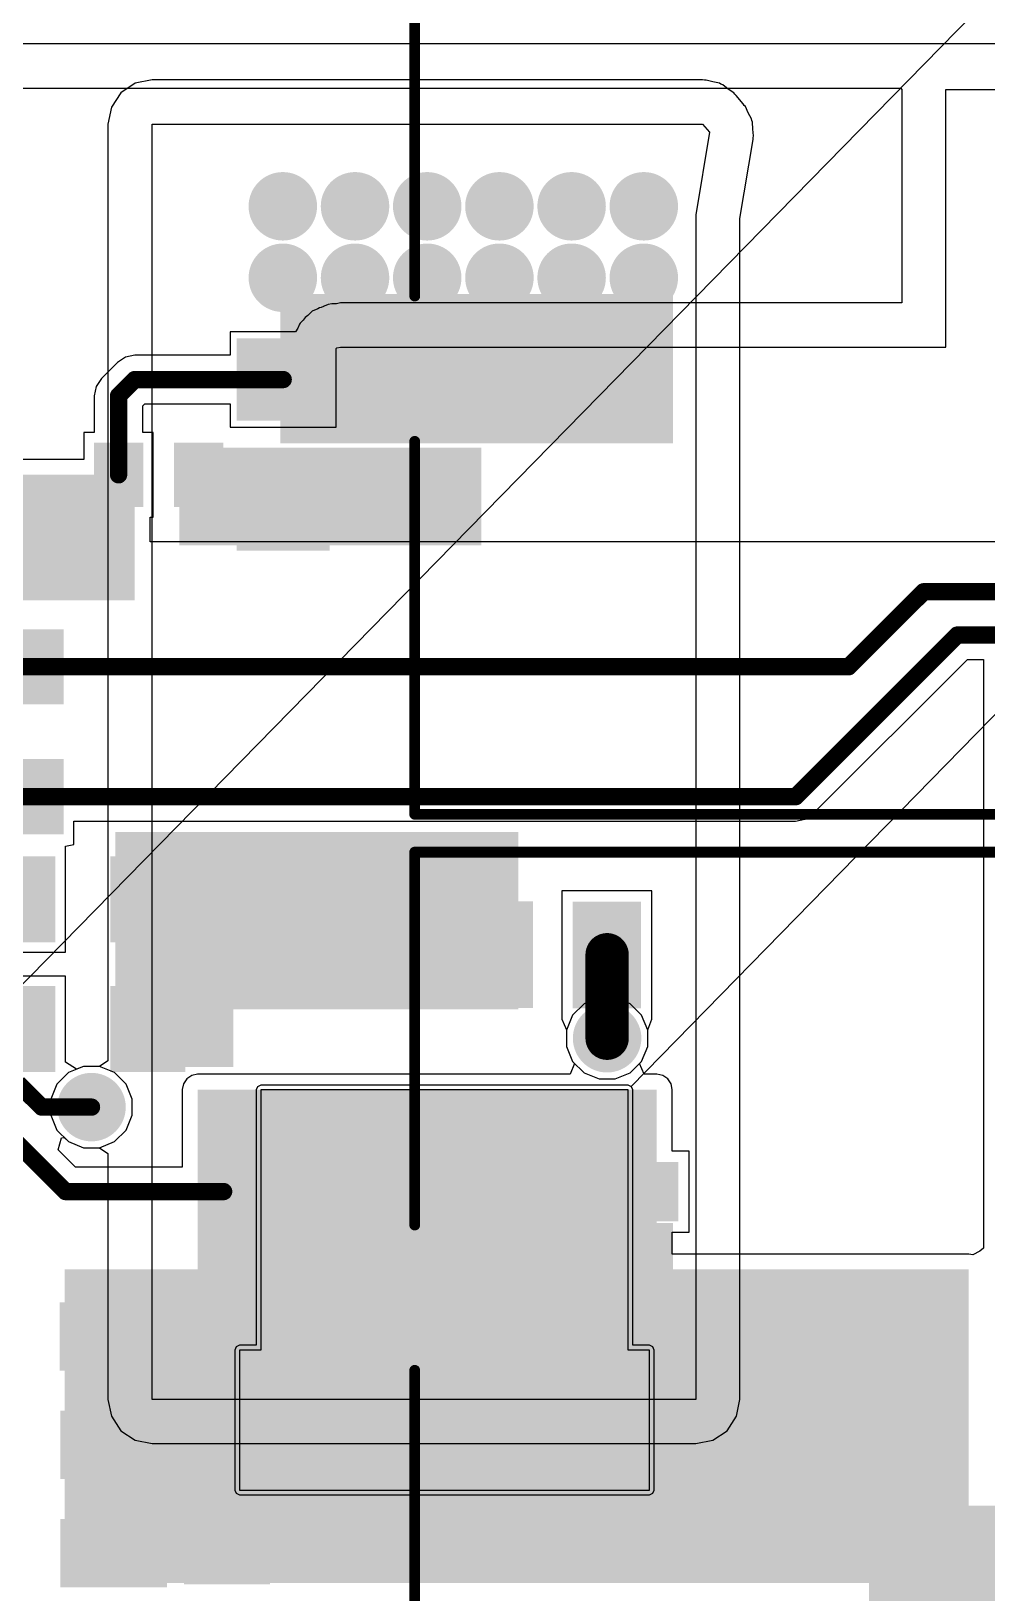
# Model space of a CAD drawing. Header units: millimetres. Extents: x 0 to 214, y 0 to 214.
# Drawn here: x 4.63 to 5.071, y 0.395 to 1.116 of the extents above; entities that cross this region are included whole.
import ezdxf

# ---------------------------------------------------------------- set-up
doc = ezdxf.new("R2010")
doc.units = ezdxf.units.MM
doc.header["$MEASUREMENT"] = 0
for name, color, linetype in [('BottomLayer', 5, 'Continuous'), ('BottomPaste', 16, 'Continuous'), ('BottomSolder', 6, 'Continuous'), ('TopLayer', 1, 'Continuous'), ('TopOverlay', 2, 'Continuous'), ('TopPaste', 8, 'Continuous'), ('TopSolder', 216, 'Continuous'), ('ViaHoleLayer', 16, 'Continuous')]:
    doc.layers.add(name, color=color, linetype=linetype)

# ---------------------------------------------------------------- blocks, each defined once
blk = doc.blocks.new('P____PAK_SO_8_B_54')
at = {"layer": 'BottomLayer'}
for points in [[(0.04371, 0.10601), (0.04371, 0.08199), (0.02029, 0.08199), (0.02029, 0.10601)], [(-0.09991, 0.06122), (-0.09991, 0.08878), (-0.05463, 0.08878), (-0.05463, 0.06122)], [(-0.1001, 0.01122), (-0.1001, 0.03878), (-0.05482, 0.03878), (-0.05482, 0.01122)], [(0.09715, -0.01969), (0.05777, -0.01969), (0.05777, 0.01969), (0.09715, 0.01969)], [(-0.1001, -0.03878), (-0.1001, -0.01122), (-0.05482, -0.01122), (-0.05482, -0.03878)], [(-0.09991, -0.08878), (-0.09991, -0.06122), (-0.05463, -0.06122), (-0.05463, -0.08878)], [(0.02029, -0.10601), (0.02029, -0.08199), (0.04371, -0.08199), (0.04371, -0.10601)]]:
    blk.add_hatch(color=5, dxfattribs=at).paths.add_polyline_path(points)
at = {"layer": 'BottomPaste'}
for points in [[(0.04371, 0.10601), (0.04371, 0.08199), (0.02029, 0.08199), (0.02029, 0.10601)], [(-0.09991, 0.06122), (-0.09991, 0.08878), (-0.05463, 0.08878), (-0.05463, 0.06122)], [(-0.1001, 0.01122), (-0.1001, 0.03878), (-0.05482, 0.03878), (-0.05482, 0.01122)], [(0.09715, -0.01969), (0.05777, -0.01969), (0.05777, 0.01969), (0.09715, 0.01969)], [(-0.1001, -0.03878), (-0.1001, -0.01122), (-0.05482, -0.01122), (-0.05482, -0.03878)], [(-0.09991, -0.08878), (-0.09991, -0.06122), (-0.05463, -0.06122), (-0.05463, -0.08878)], [(0.02029, -0.10601), (0.02029, -0.08199), (0.04371, -0.08199), (0.04371, -0.10601)]]:
    blk.add_hatch(color=16, dxfattribs=at).paths.add_polyline_path(points)
at = {"layer": 'BottomSolder'}
for points in [[(0.04571, 0.10801), (0.04571, 0.07999), (0.01829, 0.07999), (0.01829, 0.10801)], [(-0.10191, 0.05922), (-0.10191, 0.09078), (-0.05263, 0.09078), (-0.05263, 0.05922)], [(-0.1021, 0.00922), (-0.1021, 0.04078), (-0.05282, 0.04078), (-0.05282, 0.00922)], [(0.10115, -0.02369), (0.05377, -0.02369), (0.05377, 0.02369), (0.10115, 0.02369)], [(-0.1021, -0.04078), (-0.1021, -0.00922), (-0.05282, -0.00922), (-0.05282, -0.04078)], [(-0.10191, -0.09078), (-0.10191, -0.05922), (-0.05263, -0.05922), (-0.05263, -0.09078)], [(0.01829, -0.10801), (0.01829, -0.07999), (0.04571, -0.07999), (0.04571, -0.10801)]]:
    blk.add_hatch(color=6, dxfattribs=at).paths.add_polyline_path(points)
at = {"layer": 'BottomLayer'}
for p, q in [((0.10502, 0.08464), (0.10502, 0.09449)), ((0.10502, 0.09449), (0.16998, 0.09449)), ((0.16998, 0.09449), (0.16998, 0.09449)), ((0.16998, 0.09449), (0.16998, -0.09449)), ((-0.01506, -0.08465), (-0.01506, 0.08464)), ((-0.01506, 0.08464), (0.10502, 0.08464)), ((0.10502, -0.08465), (-0.01506, -0.08465)), ((0.10502, -0.09449), (0.10502, -0.08465)), ((0.16998, -0.09449), (0.10502, -0.09449))]:
    blk.add_line(p, q, dxfattribs=at)
at = {"layer": 'BottomSolder'}
for p, q in [((-0.01659, 0.08618), (-213.38337, 208.79736)), ((0.10285, 0.09449), (0.10349, 0.09602)), ((0.10285, 0.08681), (0.10285, 0.09449)), ((0.10349, 0.09602), (0.10502, 0.09665)), ((0.10502, 0.09665), (0.16998, 0.09665)), ((0.16998, 0.09665), (0.17151, 0.09602)), ((0.17151, 0.09602), (0.17214, 0.09449)), ((0.17214, 0.09449), (0.17214, -0.09449)), ((-0.01659, 0.08618), (-0.01506, 0.08681)), ((-0.01506, 0.08681), (0.10285, 0.08681)), ((-0.01723, 0.08464), (-0.01659, 0.08618)), ((-0.01723, -0.08465), (-0.01723, 0.08464)), ((-0.01659, -0.08618), (-0.01723, -0.08465)), ((-0.01506, -0.08681), (-0.01659, -0.08618)), ((0.10285, -0.08681), (-0.01506, -0.08681)), ((0.10285, -0.09449), (0.10285, -0.08681)), ((0.10349, -0.09602), (0.10285, -0.09449)), ((0.10502, -0.09665), (0.10349, -0.09602)), ((0.16998, -0.09665), (0.10502, -0.09665)), ((0.17151, -0.09602), (0.16998, -0.09665)), ((0.17214, -0.09449), (0.17151, -0.09602))]:
    blk.add_line(p, q, dxfattribs=at)
blk = doc.blocks.new('P____PAK_SO_8_B_55')
at = {"layer": 'BottomLayer'}
for points in [[(-0.1001, 0.01122), (-0.1001, 0.03878), (-0.05482, 0.03878), (-0.05482, 0.01122)], [(-0.1001, -0.03878), (-0.1001, -0.01122), (-0.05482, -0.01122), (-0.05482, -0.03878)], [(-0.09991, -0.08878), (-0.09991, -0.06122), (-0.05463, -0.06122), (-0.05463, -0.08878)]]:
    blk.add_hatch(color=5, dxfattribs=at).paths.add_polyline_path(points)
at = {"layer": 'BottomPaste'}
for points in [[(-0.1001, 0.01122), (-0.1001, 0.03878), (-0.05482, 0.03878), (-0.05482, 0.01122)], [(-0.1001, -0.03878), (-0.1001, -0.01122), (-0.05482, -0.01122), (-0.05482, -0.03878)], [(-0.09991, -0.08878), (-0.09991, -0.06122), (-0.05463, -0.06122), (-0.05463, -0.08878)]]:
    blk.add_hatch(color=16, dxfattribs=at).paths.add_polyline_path(points)
at = {"layer": 'BottomSolder'}
for points in [[(-0.1021, 0.00922), (-0.1021, 0.04078), (-0.05282, 0.04078), (-0.05282, 0.00922)], [(-0.1021, -0.04078), (-0.1021, -0.00922), (-0.05282, -0.00922), (-0.05282, -0.04078)], [(-0.10191, -0.09078), (-0.10191, -0.05922), (-0.05263, -0.05922), (-0.05263, -0.09078)]]:
    blk.add_hatch(color=6, dxfattribs=at).paths.add_polyline_path(points)
blk.add_line((0.10349, -0.09602), (-209.02763, -213.55737), dxfattribs=at)
blk = doc.blocks.new('50SVPF68M_72')
at = {"layer": 'TopLayer'}
for points in [[(-0.26575, 0.03248), (-0.08858, 0.03248), (-0.08858, -0.03248), (-0.26575, -0.03248)], [(0.08858, 0.03248), (0.26575, 0.03248), (0.26575, -0.03248), (0.08858, -0.03248)]]:
    blk.add_hatch(color=1, dxfattribs=at).paths.add_polyline_path(points)
at = {"layer": 'TopPaste'}
for points in [[(-0.26575, 0.03248), (-0.08858, 0.03248), (-0.08858, -0.03248), (-0.26575, -0.03248)], [(0.08858, 0.03248), (0.26575, 0.03248), (0.26575, -0.03248), (0.08858, -0.03248)]]:
    blk.add_hatch(color=8, dxfattribs=at).paths.add_polyline_path(points)
at = {"layer": 'TopSolder'}
for points in [[(-0.26775, 0.03448), (-0.08658, 0.03448), (-0.08658, -0.03448), (-0.26775, -0.03448)], [(0.08658, 0.03448), (0.26775, 0.03448), (0.26775, -0.03448), (0.08658, -0.03448)]]:
    blk.add_hatch(color=216, dxfattribs=at).paths.add_polyline_path(points)
at = {"layer": 'TopOverlay', "const_width": 0.005}
for points in [[(-0.12165, 0.20576), (-0.20576, 0.12165)], [(0.20576, 0.20576), (-0.12165, 0.20576)], [(0.20576, 0.20576), (0.20576, 0.03356)], [(-0.20576, 0.12165), (-0.20576, 0.041)], [(-0.22617, 0.061), (-0.22617, 0.04)], [(-0.21716, 0.05), (-0.23517, 0.05)], [(0.20576, -0.03356), (0.20576, -0.20576)], [(-0.20576, -0.04), (-0.20576, -0.12165)], [(-0.12165, -0.20576), (-0.20576, -0.12165)], [(0.20576, -0.20576), (-0.12165, -0.20576)]]:
    blk.add_lwpolyline(points, dxfattribs=at)
at = {"layer": 'TopOverlay', "const_width": 0.0025}
for points in [[(-0.1229, 0.20576, 1), (-0.1204, 0.20576, 1)], [(-0.1229, 0.20576, 1), (-0.1204, 0.20576, 1)], [(0.20451, 0.20576, 1), (0.20701, 0.20576, 1)], [(0.20451, 0.20576, 1), (0.20701, 0.20576, 1)], [(-0.20701, 0.12165, 1), (-0.20451, 0.12165, 1)], [(-0.20701, 0.12165, 1), (-0.20451, 0.12165, 1)], [(-0.22742, 0.061, 1), (-0.22492, 0.061, 1)], [(-0.23641, 0.05, 1), (-0.23392, 0.05, 1)], [(-0.21841, 0.05, 1), (-0.21591, 0.05, 1)], [(-0.20701, 0.041, 1), (-0.20451, 0.041, 1)], [(-0.22742, 0.04, 1), (-0.22492, 0.04, 1)], [(0.20451, 0.03356, 1), (0.20701, 0.03356, 1)], [(0.20451, -0.03356, 1), (0.20701, -0.03356, 1)], [(-0.20701, -0.04, 1), (-0.20451, -0.04, 1)], [(-0.20701, -0.12165, 1), (-0.20451, -0.12165, 1)], [(-0.20701, -0.12165, 1), (-0.20451, -0.12165, 1)], [(-0.1229, -0.20576, 1), (-0.1204, -0.20576, 1)], [(-0.1229, -0.20576, 1), (-0.1204, -0.20576, 1)], [(0.20451, -0.20576, 1), (0.20701, -0.20576, 1)], [(0.20451, -0.20576, 1), (0.20701, -0.20576, 1)]]:
    blk.add_lwpolyline(points, format="xyb", close=True, dxfattribs=at)
blk = doc.blocks.new('50SVPF68M_73')
at = {"layer": 'TopLayer'}
for points in [[(-0.26575, 0.03248), (-0.08858, 0.03248), (-0.08858, -0.03248), (-0.26575, -0.03248)], [(0.08858, 0.03248), (0.26575, 0.03248), (0.26575, -0.03248), (0.08858, -0.03248)]]:
    blk.add_hatch(color=1, dxfattribs=at).paths.add_polyline_path(points)
at = {"layer": 'TopPaste'}
for points in [[(-0.26575, 0.03248), (-0.08858, 0.03248), (-0.08858, -0.03248), (-0.26575, -0.03248)], [(0.08858, 0.03248), (0.26575, 0.03248), (0.26575, -0.03248), (0.08858, -0.03248)]]:
    blk.add_hatch(color=8, dxfattribs=at).paths.add_polyline_path(points)
at = {"layer": 'TopSolder'}
for points in [[(-0.26775, 0.03448), (-0.08658, 0.03448), (-0.08658, -0.03448), (-0.26775, -0.03448)], [(0.08658, 0.03448), (0.26775, 0.03448), (0.26775, -0.03448), (0.08658, -0.03448)]]:
    blk.add_hatch(color=216, dxfattribs=at).paths.add_polyline_path(points)
at = {"layer": 'TopOverlay', "const_width": 0.005}
for points in [[(-0.12165, 0.20576), (-0.20576, 0.12165)], [(0.20576, 0.20576), (-0.12165, 0.20576)], [(0.20576, 0.20576), (0.20576, 0.03356)], [(-0.20576, 0.12165), (-0.20576, 0.041)], [(-0.22617, 0.061), (-0.22617, 0.04)], [(-0.21716, 0.05), (-0.23517, 0.05)], [(0.20576, -0.03356), (0.20576, -0.20576)], [(-0.20576, -0.04), (-0.20576, -0.12165)], [(-0.12165, -0.20576), (-0.20576, -0.12165)], [(0.20576, -0.20576), (-0.12165, -0.20576)]]:
    blk.add_lwpolyline(points, dxfattribs=at)
at = {"layer": 'TopOverlay', "const_width": 0.0025}
for points in [[(-0.1229, 0.20576, 1), (-0.1204, 0.20576, 1)], [(-0.1229, 0.20576, 1), (-0.1204, 0.20576, 1)], [(0.20451, 0.20576, 1), (0.20701, 0.20576, 1)], [(0.20451, 0.20576, 1), (0.20701, 0.20576, 1)], [(-0.20701, 0.12165, 1), (-0.20451, 0.12165, 1)], [(-0.20701, 0.12165, 1), (-0.20451, 0.12165, 1)], [(-0.22742, 0.061, 1), (-0.22492, 0.061, 1)], [(-0.23641, 0.05, 1), (-0.23392, 0.05, 1)], [(-0.21841, 0.05, 1), (-0.21591, 0.05, 1)], [(-0.20701, 0.041, 1), (-0.20451, 0.041, 1)], [(-0.22742, 0.04, 1), (-0.22492, 0.04, 1)], [(0.20451, 0.03356, 1), (0.20701, 0.03356, 1)], [(0.20451, -0.03356, 1), (0.20701, -0.03356, 1)], [(-0.20701, -0.04, 1), (-0.20451, -0.04, 1)], [(-0.20701, -0.12165, 1), (-0.20451, -0.12165, 1)], [(-0.20701, -0.12165, 1), (-0.20451, -0.12165, 1)], [(-0.1229, -0.20576, 1), (-0.1204, -0.20576, 1)], [(-0.1229, -0.20576, 1), (-0.1204, -0.20576, 1)], [(0.20451, -0.20576, 1), (0.20701, -0.20576, 1)], [(0.20451, -0.20576, 1), (0.20701, -0.20576, 1)]]:
    blk.add_lwpolyline(points, format="xyb", close=True, dxfattribs=at)
blk = doc.blocks.new('R___0603_B_110')
at = {"layer": 'BottomLayer'}
for points in [[(-0.045, -0.0175), (-0.045, 0.0175), (-0.015, 0.0175), (-0.015, -0.0175)], [(0.015, -0.0175), (0.015, 0.0175), (0.045, 0.0175), (0.045, -0.0175)]]:
    blk.add_hatch(color=5, dxfattribs=at).paths.add_polyline_path(points)
at = {"layer": 'BottomPaste'}
for points in [[(-0.045, -0.0175), (-0.045, 0.0175), (-0.015, 0.0175), (-0.015, -0.0175)], [(0.015, -0.0175), (0.015, 0.0175), (0.045, 0.0175), (0.045, -0.0175)]]:
    blk.add_hatch(color=16, dxfattribs=at).paths.add_polyline_path(points)
at = {"layer": 'BottomSolder'}
for points in [[(-0.049, -0.0215), (-0.049, 0.0215), (-0.011, 0.0215), (-0.011, -0.0215)], [(0.011, -0.0215), (0.011, 0.0215), (0.049, 0.0215), (0.049, -0.0215)]]:
    blk.add_hatch(color=6, dxfattribs=at).paths.add_polyline_path(points)
blk = doc.blocks.new('CAP_0603_B_202')
at = {"layer": 'BottomLayer'}
for points in [[(-0.045, -0.0175), (-0.045, 0.0175), (-0.015, 0.0175), (-0.015, -0.0175)], [(0.015, -0.0175), (0.015, 0.0175), (0.045, 0.0175), (0.045, -0.0175)]]:
    blk.add_hatch(color=5, dxfattribs=at).paths.add_polyline_path(points)
at = {"layer": 'BottomPaste'}
for points in [[(-0.045, -0.0175), (-0.045, 0.0175), (-0.015, 0.0175), (-0.015, -0.0175)], [(0.015, -0.0175), (0.015, 0.0175), (0.045, 0.0175), (0.045, -0.0175)]]:
    blk.add_hatch(color=16, dxfattribs=at).paths.add_polyline_path(points)
at = {"layer": 'BottomSolder'}
for points in [[(-0.04736, -0.01986), (-0.04736, 0.01986), (-0.01264, 0.01986), (-0.01264, -0.01986)], [(0.01264, -0.01986), (0.01264, 0.01986), (0.04736, 0.01986), (0.04736, -0.01986)]]:
    blk.add_hatch(color=6, dxfattribs=at).paths.add_polyline_path(points)
blk = doc.blocks.new('C___0402_B_203')
at = {"layer": 'BottomLayer'}
for points in [[(-0.0095, 0.0125), (-0.0095, -0.0125), (-0.0275, -0.0125), (-0.0275, 0.0125)], [(0.0275, 0.0125), (0.0275, -0.0125), (0.0095, -0.0125), (0.0095, 0.0125)]]:
    blk.add_hatch(color=5, dxfattribs=at).paths.add_polyline_path(points)
at = {"layer": 'BottomPaste'}
for points in [[(-0.0095, 0.0125), (-0.0095, -0.0125), (-0.0275, -0.0125), (-0.0275, 0.0125)], [(0.0275, 0.0125), (0.0275, -0.0125), (0.0095, -0.0125), (0.0095, 0.0125)]]:
    blk.add_hatch(color=16, dxfattribs=at).paths.add_polyline_path(points)
at = {"layer": 'BottomSolder'}
for points in [[(-0.00714, 0.01486), (-0.00714, -0.01486), (-0.02986, -0.01486), (-0.02986, 0.01486)], [(0.02986, 0.01486), (0.02986, -0.01486), (0.00714, -0.01486), (0.00714, 0.01486)]]:
    blk.add_hatch(color=6, dxfattribs=at).paths.add_polyline_path(points)
blk = doc.blocks.new('CAP_0603_B_204')
at = {"layer": 'BottomLayer'}
for points in [[(-0.045, -0.0175), (-0.045, 0.0175), (-0.015, 0.0175), (-0.015, -0.0175)], [(0.015, -0.0175), (0.015, 0.0175), (0.045, 0.0175), (0.045, -0.0175)]]:
    blk.add_hatch(color=5, dxfattribs=at).paths.add_polyline_path(points)
at = {"layer": 'BottomPaste'}
for points in [[(-0.045, -0.0175), (-0.045, 0.0175), (-0.015, 0.0175), (-0.015, -0.0175)], [(0.015, -0.0175), (0.015, 0.0175), (0.045, 0.0175), (0.045, -0.0175)]]:
    blk.add_hatch(color=16, dxfattribs=at).paths.add_polyline_path(points)
at = {"layer": 'BottomSolder'}
for points in [[(-0.04736, -0.01986), (-0.04736, 0.01986), (-0.01264, 0.01986), (-0.01264, -0.01986)], [(0.01264, -0.01986), (0.01264, 0.01986), (0.04736, 0.01986), (0.04736, -0.01986)]]:
    blk.add_hatch(color=6, dxfattribs=at).paths.add_polyline_path(points)
blk = doc.blocks.new('C___0603_B_205')
at = {"layer": 'BottomLayer'}
for points in [[(-0.045, -0.0175), (-0.045, 0.0175), (-0.015, 0.0175), (-0.015, -0.0175)], [(0.015, -0.0175), (0.015, 0.0175), (0.045, 0.0175), (0.045, -0.0175)]]:
    blk.add_hatch(color=5, dxfattribs=at).paths.add_polyline_path(points)
at = {"layer": 'BottomPaste'}
for points in [[(-0.045, -0.0175), (-0.045, 0.0175), (-0.015, 0.0175), (-0.015, -0.0175)], [(0.015, -0.0175), (0.015, 0.0175), (0.045, 0.0175), (0.045, -0.0175)]]:
    blk.add_hatch(color=16, dxfattribs=at).paths.add_polyline_path(points)
at = {"layer": 'BottomSolder'}
for points in [[(-0.04736, -0.01986), (-0.04736, 0.01986), (-0.01264, 0.01986), (-0.01264, -0.01986)], [(0.01264, -0.01986), (0.01264, 0.01986), (0.04736, 0.01986), (0.04736, -0.01986)]]:
    blk.add_hatch(color=6, dxfattribs=at).paths.add_polyline_path(points)
blk = doc.blocks.new('CAP_0603_B_207')
at = {"layer": 'BottomLayer'}
for points in [[(-0.045, -0.0175), (-0.045, 0.0175), (-0.015, 0.0175), (-0.015, -0.0175)], [(0.015, -0.0175), (0.015, 0.0175), (0.045, 0.0175), (0.045, -0.0175)]]:
    blk.add_hatch(color=5, dxfattribs=at).paths.add_polyline_path(points)
at = {"layer": 'BottomPaste'}
for points in [[(-0.045, -0.0175), (-0.045, 0.0175), (-0.015, 0.0175), (-0.015, -0.0175)], [(0.015, -0.0175), (0.015, 0.0175), (0.045, 0.0175), (0.045, -0.0175)]]:
    blk.add_hatch(color=16, dxfattribs=at).paths.add_polyline_path(points)
at = {"layer": 'BottomSolder'}
for points in [[(-0.04736, -0.01986), (-0.04736, 0.01986), (-0.01264, 0.01986), (-0.01264, -0.01986)], [(0.01264, -0.01986), (0.01264, 0.01986), (0.04736, 0.01986), (0.04736, -0.01986)]]:
    blk.add_hatch(color=6, dxfattribs=at).paths.add_polyline_path(points)

msp = doc.modelspace()

# ---------------------------------------------------------------- hatches: boundary and pattern name
at = {"layer": 'BottomLayer'}
h = msp.add_hatch(color=5, dxfattribs=at)
edge = h.paths.add_edge_path()
edge.add_arc((4.74633, 1.035), 0.01181, 0, 360)
h = msp.add_hatch(color=5, dxfattribs=at)
edge = h.paths.add_edge_path()
edge.add_arc((4.77967, 1.035), 0.01181, 0, 360)
h = msp.add_hatch(color=5, dxfattribs=at)
edge = h.paths.add_edge_path()
edge.add_arc((4.813, 1.035), 0.01181, 0, 360)
h = msp.add_hatch(color=5, dxfattribs=at)
edge = h.paths.add_edge_path()
edge.add_arc((4.84633, 1.035), 0.01181, 0, 360)
h = msp.add_hatch(color=5, dxfattribs=at)
edge = h.paths.add_edge_path()
edge.add_arc((4.87967, 1.035), 0.01181, 0, 360)
h = msp.add_hatch(color=5, dxfattribs=at)
edge = h.paths.add_edge_path()
edge.add_arc((4.913, 1.035), 0.01181, 0, 360)
h = msp.add_hatch(color=5, dxfattribs=at)
edge = h.paths.add_edge_path()
edge.add_arc((4.74634, 1.002), 0.01181, 0, 360)
h = msp.add_hatch(color=5, dxfattribs=at)
edge = h.paths.add_edge_path()
edge.add_arc((4.77967, 1.002), 0.01181, 0, 360)
h = msp.add_hatch(color=5, dxfattribs=at)
edge = h.paths.add_edge_path()
edge.add_arc((4.813, 1.002), 0.01181, 0, 360)
h = msp.add_hatch(color=5, dxfattribs=at)
edge = h.paths.add_edge_path()
edge.add_arc((4.84634, 1.002), 0.01181, 0, 360)
h = msp.add_hatch(color=5, dxfattribs=at)
edge = h.paths.add_edge_path()
edge.add_arc((4.87967, 1.002), 0.01181, 0, 360)
h = msp.add_hatch(color=5, dxfattribs=at)
edge = h.paths.add_edge_path()
edge.add_arc((4.913, 1.002), 0.01181, 0, 360)
for points in [[(4.6985, 0.8785), (4.838, 0.8785), (4.838, 0.9235), (4.6985, 0.9235)], [(4.531, 0.853), (4.678, 0.853), (4.678, 0.911), (4.531, 0.911)], [(4.669, 0.66422), (4.855, 0.66422), (4.855, 0.746), (4.669, 0.746)], [(4.669, 0.6375), (4.72343, 0.6375), (4.72343, 0.6975), (4.669, 0.6975)], [(4.70699, 0.50698), (4.91901, 0.50698), (4.91901, 0.62706), (4.70699, 0.62706)], [(4.64555, 0.39922), (5.063, 0.39922), (5.063, 0.54401), (4.64555, 0.54401)], [(5.017, 0.24302), (5.383, 0.24302), (5.383, 0.435), (5.017, 0.435)]]:
    msp.add_hatch(color=5, dxfattribs=at).paths.add_polyline_path(points)
h = msp.add_hatch(color=5, dxfattribs=at)
edge = h.paths.add_edge_path()
edge.add_arc((4.72667, 0.715), 0.01181, 0, 360)
h = msp.add_hatch(color=5, dxfattribs=at)
edge = h.paths.add_edge_path()
edge.add_arc((4.76, 0.715), 0.01181, 0, 360)
h = msp.add_hatch(color=5, dxfattribs=at)
edge = h.paths.add_edge_path()
edge.add_arc((4.79333, 0.715), 0.01181, 0, 360)
h = msp.add_hatch(color=5, dxfattribs=at)
edge = h.paths.add_edge_path()
edge.add_arc((4.89606, 0.6508), 0.01181, 0, 360)
h = msp.add_hatch(color=5, dxfattribs=at)
edge = h.paths.add_edge_path()
edge.add_arc((4.658, 0.619), 0.01181, 0, 360)
at = {"layer": 'BottomSolder'}
h = msp.add_hatch(color=6, dxfattribs=at)
edge = h.paths.add_edge_path()
edge.add_arc((4.74633, 1.035), 0.01581, 0, 360)
h = msp.add_hatch(color=6, dxfattribs=at)
edge = h.paths.add_edge_path()
edge.add_arc((4.77967, 1.035), 0.01581, 0, 360)
h = msp.add_hatch(color=6, dxfattribs=at)
edge = h.paths.add_edge_path()
edge.add_arc((4.813, 1.035), 0.01581, 0, 360)
h = msp.add_hatch(color=6, dxfattribs=at)
edge = h.paths.add_edge_path()
edge.add_arc((4.84633, 1.035), 0.01581, 0, 360)
h = msp.add_hatch(color=6, dxfattribs=at)
edge = h.paths.add_edge_path()
edge.add_arc((4.87967, 1.035), 0.01581, 0, 360)
h = msp.add_hatch(color=6, dxfattribs=at)
edge = h.paths.add_edge_path()
edge.add_arc((4.913, 1.035), 0.01581, 0, 360)
h = msp.add_hatch(color=6, dxfattribs=at)
edge = h.paths.add_edge_path()
edge.add_arc((4.74634, 1.002), 0.01581, 0, 360)
h = msp.add_hatch(color=6, dxfattribs=at)
edge = h.paths.add_edge_path()
edge.add_arc((4.77967, 1.002), 0.01581, 0, 360)
h = msp.add_hatch(color=6, dxfattribs=at)
edge = h.paths.add_edge_path()
edge.add_arc((4.813, 1.002), 0.01581, 0, 360)
h = msp.add_hatch(color=6, dxfattribs=at)
edge = h.paths.add_edge_path()
edge.add_arc((4.84634, 1.002), 0.01581, 0, 360)
h = msp.add_hatch(color=6, dxfattribs=at)
edge = h.paths.add_edge_path()
edge.add_arc((4.87967, 1.002), 0.01581, 0, 360)
h = msp.add_hatch(color=6, dxfattribs=at)
edge = h.paths.add_edge_path()
edge.add_arc((4.913, 1.002), 0.01581, 0, 360)
h = msp.add_hatch(color=6, dxfattribs=at)
edge = h.paths.add_edge_path()
edge.add_arc((4.72667, 0.715), 0.01581, 0, 360)
h = msp.add_hatch(color=6, dxfattribs=at)
edge = h.paths.add_edge_path()
edge.add_arc((4.76, 0.715), 0.01581, 0, 360)
h = msp.add_hatch(color=6, dxfattribs=at)
edge = h.paths.add_edge_path()
edge.add_arc((4.79333, 0.715), 0.01581, 0, 360)
h = msp.add_hatch(color=6, dxfattribs=at)
edge = h.paths.add_edge_path()
edge.add_arc((4.89606, 0.6508), 0.01581, 0, 360)
h = msp.add_hatch(color=6, dxfattribs=at)
edge = h.paths.add_edge_path()
edge.add_arc((4.658, 0.619), 0.01581, 0, 360)
at = {"layer": 'TopLayer'}
h = msp.add_hatch(color=1, dxfattribs=at)
edge = h.paths.add_edge_path()
edge.add_arc((4.74633, 1.035), 0.01181, 0, 360)
h = msp.add_hatch(color=1, dxfattribs=at)
edge = h.paths.add_edge_path()
edge.add_arc((4.77967, 1.035), 0.01181, 0, 360)
h = msp.add_hatch(color=1, dxfattribs=at)
edge = h.paths.add_edge_path()
edge.add_arc((4.813, 1.035), 0.01181, 0, 360)
h = msp.add_hatch(color=1, dxfattribs=at)
edge = h.paths.add_edge_path()
edge.add_arc((4.84633, 1.035), 0.01181, 0, 360)
h = msp.add_hatch(color=1, dxfattribs=at)
edge = h.paths.add_edge_path()
edge.add_arc((4.87967, 1.035), 0.01181, 0, 360)
h = msp.add_hatch(color=1, dxfattribs=at)
edge = h.paths.add_edge_path()
edge.add_arc((4.913, 1.035), 0.01181, 0, 360)
h = msp.add_hatch(color=1, dxfattribs=at)
edge = h.paths.add_edge_path()
edge.add_arc((4.74634, 1.002), 0.01181, 0, 360)
h = msp.add_hatch(color=1, dxfattribs=at)
edge = h.paths.add_edge_path()
edge.add_arc((4.77967, 1.002), 0.01181, 0, 360)
h = msp.add_hatch(color=1, dxfattribs=at)
edge = h.paths.add_edge_path()
edge.add_arc((4.813, 1.002), 0.01181, 0, 360)
h = msp.add_hatch(color=1, dxfattribs=at)
edge = h.paths.add_edge_path()
edge.add_arc((4.84634, 1.002), 0.01181, 0, 360)
h = msp.add_hatch(color=1, dxfattribs=at)
edge = h.paths.add_edge_path()
edge.add_arc((4.87967, 1.002), 0.01181, 0, 360)
h = msp.add_hatch(color=1, dxfattribs=at)
edge = h.paths.add_edge_path()
edge.add_arc((4.913, 1.002), 0.01181, 0, 360)
h = msp.add_hatch(color=1, dxfattribs=at)
edge = h.paths.add_edge_path()
edge.add_arc((4.72667, 0.715), 0.01181, 0, 360)
h = msp.add_hatch(color=1, dxfattribs=at)
edge = h.paths.add_edge_path()
edge.add_arc((4.76, 0.715), 0.01181, 0, 360)
h = msp.add_hatch(color=1, dxfattribs=at)
edge = h.paths.add_edge_path()
edge.add_arc((4.79333, 0.715), 0.01181, 0, 360)
h = msp.add_hatch(color=1, dxfattribs=at)
edge = h.paths.add_edge_path()
edge.add_arc((4.89606, 0.6508), 0.01181, 0, 360)
h = msp.add_hatch(color=1, dxfattribs=at)
edge = h.paths.add_edge_path()
edge.add_arc((4.658, 0.619), 0.01181, 0, 360)
at = {"layer": 'TopSolder'}
h = msp.add_hatch(color=216, dxfattribs=at)
edge = h.paths.add_edge_path()
edge.add_arc((4.74633, 1.035), 0.01581, 0, 360)
h = msp.add_hatch(color=216, dxfattribs=at)
edge = h.paths.add_edge_path()
edge.add_arc((4.77967, 1.035), 0.01581, 0, 360)
h = msp.add_hatch(color=216, dxfattribs=at)
edge = h.paths.add_edge_path()
edge.add_arc((4.813, 1.035), 0.01581, 0, 360)
h = msp.add_hatch(color=216, dxfattribs=at)
edge = h.paths.add_edge_path()
edge.add_arc((4.84633, 1.035), 0.01581, 0, 360)
h = msp.add_hatch(color=216, dxfattribs=at)
edge = h.paths.add_edge_path()
edge.add_arc((4.87967, 1.035), 0.01581, 0, 360)
h = msp.add_hatch(color=216, dxfattribs=at)
edge = h.paths.add_edge_path()
edge.add_arc((4.913, 1.035), 0.01581, 0, 360)
h = msp.add_hatch(color=216, dxfattribs=at)
edge = h.paths.add_edge_path()
edge.add_arc((4.74634, 1.002), 0.01581, 0, 360)
h = msp.add_hatch(color=216, dxfattribs=at)
edge = h.paths.add_edge_path()
edge.add_arc((4.77967, 1.002), 0.01581, 0, 360)
h = msp.add_hatch(color=216, dxfattribs=at)
edge = h.paths.add_edge_path()
edge.add_arc((4.813, 1.002), 0.01581, 0, 360)
h = msp.add_hatch(color=216, dxfattribs=at)
edge = h.paths.add_edge_path()
edge.add_arc((4.84634, 1.002), 0.01581, 0, 360)
h = msp.add_hatch(color=216, dxfattribs=at)
edge = h.paths.add_edge_path()
edge.add_arc((4.87967, 1.002), 0.01581, 0, 360)
h = msp.add_hatch(color=216, dxfattribs=at)
edge = h.paths.add_edge_path()
edge.add_arc((4.913, 1.002), 0.01581, 0, 360)
h = msp.add_hatch(color=216, dxfattribs=at)
edge = h.paths.add_edge_path()
edge.add_arc((4.72667, 0.715), 0.01581, 0, 360)
h = msp.add_hatch(color=216, dxfattribs=at)
edge = h.paths.add_edge_path()
edge.add_arc((4.76, 0.715), 0.01581, 0, 360)
h = msp.add_hatch(color=216, dxfattribs=at)
edge = h.paths.add_edge_path()
edge.add_arc((4.79333, 0.715), 0.01581, 0, 360)
h = msp.add_hatch(color=216, dxfattribs=at)
edge = h.paths.add_edge_path()
edge.add_arc((4.89606, 0.6508), 0.01581, 0, 360)
h = msp.add_hatch(color=216, dxfattribs=at)
edge = h.paths.add_edge_path()
edge.add_arc((4.658, 0.619), 0.01581, 0, 360)
at = {"layer": 'ViaHoleLayer'}
h = msp.add_hatch(color=16, dxfattribs=at)
edge = h.paths.add_edge_path()
edge.add_arc((4.74633, 1.035), 0.00591, 0, 360)
h = msp.add_hatch(color=16, dxfattribs=at)
edge = h.paths.add_edge_path()
edge.add_arc((4.77967, 1.035), 0.00591, 0, 360)
h = msp.add_hatch(color=16, dxfattribs=at)
edge = h.paths.add_edge_path()
edge.add_arc((4.813, 1.035), 0.00591, 0, 360)
h = msp.add_hatch(color=16, dxfattribs=at)
edge = h.paths.add_edge_path()
edge.add_arc((4.84633, 1.035), 0.00591, 0, 360)
h = msp.add_hatch(color=16, dxfattribs=at)
edge = h.paths.add_edge_path()
edge.add_arc((4.87967, 1.035), 0.00591, 0, 360)
h = msp.add_hatch(color=16, dxfattribs=at)
edge = h.paths.add_edge_path()
edge.add_arc((4.913, 1.035), 0.00591, 0, 360)
h = msp.add_hatch(color=16, dxfattribs=at)
edge = h.paths.add_edge_path()
edge.add_arc((4.74634, 1.002), 0.00591, 0, 360)
h = msp.add_hatch(color=16, dxfattribs=at)
edge = h.paths.add_edge_path()
edge.add_arc((4.77967, 1.002), 0.00591, 0, 360)
h = msp.add_hatch(color=16, dxfattribs=at)
edge = h.paths.add_edge_path()
edge.add_arc((4.813, 1.002), 0.00591, 0, 360)
h = msp.add_hatch(color=16, dxfattribs=at)
edge = h.paths.add_edge_path()
edge.add_arc((4.84634, 1.002), 0.00591, 0, 360)
h = msp.add_hatch(color=16, dxfattribs=at)
edge = h.paths.add_edge_path()
edge.add_arc((4.87967, 1.002), 0.00591, 0, 360)
h = msp.add_hatch(color=16, dxfattribs=at)
edge = h.paths.add_edge_path()
edge.add_arc((4.913, 1.002), 0.00591, 0, 360)
h = msp.add_hatch(color=16, dxfattribs=at)
edge = h.paths.add_edge_path()
edge.add_arc((4.72667, 0.715), 0.00591, 0, 360)
h = msp.add_hatch(color=16, dxfattribs=at)
edge = h.paths.add_edge_path()
edge.add_arc((4.76, 0.715), 0.00591, 0, 360)
h = msp.add_hatch(color=16, dxfattribs=at)
edge = h.paths.add_edge_path()
edge.add_arc((4.79333, 0.715), 0.00591, 0, 360)
h = msp.add_hatch(color=16, dxfattribs=at)
edge = h.paths.add_edge_path()
edge.add_arc((4.89606, 0.6508), 0.00591, 0, 360)
h = msp.add_hatch(color=16, dxfattribs=at)
edge = h.paths.add_edge_path()
edge.add_arc((4.658, 0.619), 0.00591, 0, 360)

# ---------------------------------------------------------------- linework, layer by layer
at = {"layer": 'BottomLayer'}
for p, q in [((5.6, 1.11), (4.05704, 1.11)), ((4.05939, 1.08961), (5.03161, 1.08961)), ((5.03161, 1.08961), (5.03211, 1.089)), ((5.03211, 1.089), (5.03211, 0.99039)), ((5.0525, 0.97), (5.0525, 1.089)), ((5.0525, 1.089), (5.632, 1.089)), ((4.7632, 0.98813), (4.76253, 0.98769)), ((4.76398, 0.98829), (4.7632, 0.98813)), ((4.76504, 0.98873), (4.76398, 0.98829)), ((4.7652, 0.98884), (4.76504, 0.98873)), ((4.7654, 0.98888), (4.7652, 0.98884)), ((4.76726, 0.98965), (4.7654, 0.98888)), ((4.76903, 0.99), (4.76726, 0.98965)), ((4.76726, 0.98965), (4.76726, 0.98965)), ((4.76726, 0.98965), (4.76726, 0.98965)), ((4.77104, 0.99), (4.76903, 0.99)), ((4.77301, 0.99039), (4.77104, 0.99)), ((5.03211, 0.99039), (4.77301, 0.99039)), ((4.75428, 0.98098), (4.75405, 0.98062)), ((4.7557, 0.9824), (4.75428, 0.98098)), ((4.75658, 0.98371), (4.7557, 0.9824)), ((4.7579, 0.98459), (4.75658, 0.98371)), ((4.75991, 0.9866), (4.7579, 0.98459)), ((4.76253, 0.98769), (4.75991, 0.9866)), ((4.75991, 0.9866), (4.75991, 0.9866)), ((4.75991, 0.9866), (4.75991, 0.9866)), ((4.75214, 0.977), (4.722, 0.977)), ((4.722, 0.977), (4.722, 0.96622)), ((4.75216, 0.9771), (4.75214, 0.977)), ((4.75328, 0.97877), (4.75216, 0.9771)), ((4.75405, 0.98062), (4.75328, 0.97877)), ((4.771, 0.96929), (4.77124, 0.96965)), ((4.771, 0.933), (4.771, 0.96929)), ((4.77124, 0.96965), (4.77301, 0.97)), ((4.77301, 0.97), (5.0525, 0.97)), ((4.67007, 0.96293), (4.66257, 0.95543)), ((4.67371, 0.96536), (4.67007, 0.96293)), ((4.678, 0.96622), (4.67371, 0.96536)), ((4.722, 0.96622), (4.678, 0.96622)), ((4.678, 0.96622), (4.678, 0.96622)), ((4.66257, 0.95543), (4.66014, 0.95179)), ((4.66014, 0.95179), (4.65928, 0.9475)), ((4.65928, 0.9475), (4.65928, 0.9475)), ((4.65928, 0.9475), (4.65928, 0.9305)), ((4.68172, 0.94285), (4.68265, 0.94378)), ((4.68172, 0.9305), (4.68172, 0.94285)), ((4.68265, 0.94378), (4.722, 0.94378)), ((4.722, 0.94378), (4.722, 0.933)), ((4.65928, 0.9305), (4.6545, 0.9305)), ((4.6545, 0.9305), (4.6545, 0.91814)), ((4.6865, 0.9305), (4.68172, 0.9305)), ((4.6865, 0.8915), (4.6865, 0.9305)), ((4.722, 0.933), (4.771, 0.933)), ((4.6545, 0.91814), (4.531, 0.91814)), ((4.68514, 0.88), (4.68514, 0.8915)), ((4.68514, 0.8915), (4.6865, 0.8915)), ((5.632, 0.88), (4.68514, 0.88)), ((4.991, 0.75441), (5.06238, 0.82578)), ((5.06238, 0.82578), (5.06985, 0.82578)), ((5.06985, 0.82578), (5.06985, 0.62374)), ((4.64984, 0.74034), (4.64984, 0.75112)), ((4.64984, 0.75112), (4.98307, 0.75112)), ((4.98307, 0.75112), (4.98736, 0.75198)), ((4.98307, 0.75112), (4.98307, 0.75112)), ((4.98736, 0.75198), (4.991, 0.75441)), ((4.646, 0.7395), (4.64984, 0.74034)), ((4.646, 0.6905), (4.646, 0.7395)), ((4.91678, 0.71891), (4.87522, 0.71891)), ((4.87522, 0.71891), (4.87522, 0.65963)), ((4.91678, 0.65963), (4.91678, 0.71891)), ((4.602, 0.6905), (4.646, 0.6905)), ((4.646, 0.6795), (4.602, 0.6795)), ((4.646, 0.6398), (4.646, 0.6795)), ((4.87522, 0.65963), (4.87522, 0.65963)), ((4.87522, 0.65963), (4.87729, 0.65463)), ((4.91483, 0.65463), (4.91678, 0.65963)), ((4.91678, 0.65963), (4.91678, 0.65963)), ((4.87729, 0.65463), (4.87725, 0.65454)), ((4.87725, 0.65454), (4.87725, 0.64706)), ((4.91487, 0.65454), (4.91483, 0.65463)), ((4.91487, 0.64706), (4.91487, 0.65454)), ((4.87725, 0.64706), (4.88011, 0.64014)), ((4.91201, 0.64014), (4.91487, 0.64706)), ((4.651, 0.63646), (4.646, 0.6398)), ((4.65426, 0.63781), (4.651, 0.63646)), ((4.66174, 0.63781), (4.65426, 0.63781)), ((4.66866, 0.63495), (4.66174, 0.63781)), ((4.67395, 0.62966), (4.66866, 0.63495)), ((4.88106, 0.6392), (4.87899, 0.6342)), ((4.88011, 0.64014), (4.88106, 0.6392)), ((4.91106, 0.6392), (4.91201, 0.64014)), ((4.91313, 0.6342), (4.91106, 0.6392)), ((4.67681, 0.62274), (4.67395, 0.62966)), ((4.7004, 0.62979), (4.69986, 0.62706)), ((4.70195, 0.63211), (4.7004, 0.62979)), ((4.70426, 0.63365), (4.70195, 0.63211)), ((4.70699, 0.6342), (4.70426, 0.63365)), ((4.87899, 0.6342), (4.70699, 0.6342)), ((4.91901, 0.6342), (4.91313, 0.6342)), ((4.92174, 0.63365), (4.91901, 0.6342)), ((4.92405, 0.63211), (4.92174, 0.63365)), ((4.9256, 0.62979), (4.92405, 0.63211)), ((4.92614, 0.62706), (4.9256, 0.62979)), ((4.67681, 0.61526), (4.67681, 0.62274)), ((4.69986, 0.62706), (4.69986, 0.59122)), ((4.92614, 0.59871), (4.92614, 0.62706)), ((5.06985, 0.62374), (5.06985, 0.55386)), ((4.67395, 0.60834), (4.67681, 0.61526)), ((4.66866, 0.60305), (4.67395, 0.60834)), ((4.64254, 0.59933), (4.64418, 0.60475)), ((4.65065, 0.59122), (4.64254, 0.59933)), ((4.64418, 0.60475), (4.6454, 0.60499)), ((4.6454, 0.60499), (4.64734, 0.60305)), ((4.64734, 0.60305), (4.65426, 0.60019)), ((4.65426, 0.60019), (4.66174, 0.60019)), ((4.66174, 0.60019), (4.66866, 0.60305)), ((4.93401, 0.59871), (4.92614, 0.59871)), ((4.93401, 0.56129), (4.93401, 0.59871)), ((4.69986, 0.59122), (4.65065, 0.59122)), ((4.92614, 0.55114), (4.92614, 0.56129)), ((4.92614, 0.56129), (4.93401, 0.56129)), ((5.063, 0.55114), (4.92614, 0.55114)), ((5.06485, 0.55078), (5.063, 0.55114)), ((5.06813, 0.5525), (5.06485, 0.55078)), ((5.06985, 0.55386), (5.06813, 0.5525))]:
    msp.add_line(p, q, dxfattribs=at)
for points, const_width in [([(4.6705, 0.9475), (4.678, 0.955)], 0.008), ([(4.678, 0.955), (4.7465, 0.955)], 0.008), ([(4.6705, 0.911), (4.6705, 0.9475)], 0.008), ([(5.00755, 0.82234), (5.04222, 0.857)], 0.008), ([(5.04222, 0.857), (5.546, 0.857)], 0.008), ([(4.98307, 0.76234), (5.05773, 0.837)], 0.008), ([(5.05773, 0.837), (5.54718, 0.837)], 0.008), ([(4.62534, 0.82234), (5.00755, 0.82234)], 0.008), ([(4.62534, 0.76234), (4.98307, 0.76234)], 0.008), ([(4.89606, 0.6508), (4.89606, 0.68937)], 0.02), ([(4.58976, 0.63624), (4.646, 0.58)], 0.008), ([(4.624, 0.63), (4.635, 0.619)], 0.008), ([(4.635, 0.619), (4.658, 0.619)], 0.008), ([(4.646, 0.58), (4.719, 0.58)], 0.008)]:
    msp.add_lwpolyline(points, dxfattribs=dict(at, const_width=const_width))
for points, const_width in [([(4.676, 0.955, 1), (4.68, 0.955, 1)], 0.004), ([(4.676, 0.955, 1), (4.68, 0.955, 1)], 0.004), ([(4.7445, 0.955, 1), (4.7485, 0.955, 1)], 0.004), ([(4.6685, 0.9475, 1), (4.6725, 0.9475, 1)], 0.004), ([(4.6685, 0.9475, 1), (4.6725, 0.9475, 1)], 0.004), ([(4.6685, 0.911, 1), (4.6725, 0.911, 1)], 0.004), ([(5.04022, 0.857, 1), (5.04422, 0.857, 1)], 0.004), ([(5.04022, 0.857, 1), (5.04422, 0.857, 1)], 0.004), ([(5.05573, 0.837, 1), (5.05973, 0.837, 1)], 0.004), ([(5.05573, 0.837, 1), (5.05973, 0.837, 1)], 0.004), ([(5.00555, 0.82234, 1), (5.00955, 0.82234, 1)], 0.004), ([(5.00555, 0.82234, 1), (5.00955, 0.82234, 1)], 0.004), ([(4.98107, 0.76234, 1), (4.98507, 0.76234, 1)], 0.004), ([(4.98107, 0.76234, 1), (4.98507, 0.76234, 1)], 0.004), ([(4.89106, 0.68937, 1), (4.90106, 0.68937, 1)], 0.01), ([(4.89106, 0.6508, 1), (4.90106, 0.6508, 1)], 0.01), ([(4.633, 0.619, 1), (4.637, 0.619, 1)], 0.004), ([(4.633, 0.619, 1), (4.637, 0.619, 1)], 0.004), ([(4.656, 0.619, 1), (4.66, 0.619, 1)], 0.004), ([(4.644, 0.58, 1), (4.648, 0.58, 1)], 0.004), ([(4.644, 0.58, 1), (4.648, 0.58, 1)], 0.004), ([(4.717, 0.58, 1), (4.721, 0.58, 1)], 0.004)]:
    msp.add_lwpolyline(points, format="xyb", close=True, dxfattribs=dict(at, const_width=const_width))
at = {"layer": 'TopLayer'}
for p, q in [((4.6782, 1.09184), (4.67158, 1.08742)), ((4.686, 1.09339), (4.6782, 1.09184)), ((4.94013, 1.09339), (4.686, 1.09339)), ((4.94097, 1.09323), (4.94013, 1.09339)), ((4.94181, 1.09332), (4.94097, 1.09323)), ((4.94484, 1.09245), (4.94181, 1.09332)), ((4.94794, 1.09184), (4.94484, 1.09245)), ((4.94864, 1.09137), (4.94794, 1.09184)), ((4.94946, 1.09113), (4.94864, 1.09137)), ((4.95193, 1.08917), (4.94946, 1.09113)), ((4.95455, 1.08742), (4.95193, 1.08917)), ((4.67158, 1.08742), (4.66716, 1.0808)), ((4.95502, 1.08671), (4.95455, 1.08742)), ((4.95569, 1.08618), (4.95502, 1.08671)), ((4.95892, 1.08237), (4.95569, 1.08618)), ((4.95934, 1.08162), (4.95892, 1.08237)), ((4.66716, 1.0808), (4.66561, 1.073)), ((4.95996, 1.08104), (4.95934, 1.08162)), ((4.96125, 1.07816), (4.95996, 1.08104)), ((4.96278, 1.07541), (4.96125, 1.07816)), ((4.96288, 1.07456), (4.96278, 1.07541)), ((4.96323, 1.07378), (4.96288, 1.07456)), ((4.66561, 1.073), (4.66561, 0.64039)), ((4.686, 0.484), (4.686, 1.073)), ((4.686, 1.073), (4.94013, 1.073)), ((4.94336, 1.06918), (4.937, 1.031)), ((4.94013, 1.073), (4.94336, 1.06918)), ((4.96333, 1.07063), (4.96323, 1.07378)), ((4.96369, 1.0675), (4.96333, 1.07063)), ((4.96345, 1.06668), (4.96369, 1.0675)), ((4.95739, 1.02931), (4.96348, 1.06583)), ((4.96348, 1.06583), (4.96345, 1.06668)), ((4.937, 1.031), (4.937, 0.484)), ((4.95739, 0.484), (4.95739, 1.02931)), ((4.8854, 0.66675), (4.88011, 0.66145)), ((4.89232, 0.66961), (4.8854, 0.66675)), ((4.8998, 0.66961), (4.89232, 0.66961)), ((4.90671, 0.66675), (4.8998, 0.66961)), ((4.91201, 0.66145), (4.90671, 0.66675)), ((4.88011, 0.66145), (4.87725, 0.65454)), ((4.91487, 0.65454), (4.91201, 0.66145)), ((4.87725, 0.65454), (4.87725, 0.64706)), ((4.91487, 0.64706), (4.91487, 0.65454)), ((4.87725, 0.64706), (4.88011, 0.64014)), ((4.91201, 0.64014), (4.91487, 0.64706)), ((4.64734, 0.63495), (4.64205, 0.62966)), ((4.65426, 0.63781), (4.64734, 0.63495)), ((4.66174, 0.63781), (4.65426, 0.63781)), ((4.66561, 0.64039), (4.66174, 0.63781)), ((4.88011, 0.64014), (4.8854, 0.63485)), ((4.8854, 0.63485), (4.89232, 0.63199)), ((4.8998, 0.63199), (4.90671, 0.63485)), ((4.90671, 0.63485), (4.91201, 0.64014)), ((4.64205, 0.62966), (4.63919, 0.62274)), ((4.89232, 0.63199), (4.8998, 0.63199)), ((4.63919, 0.62274), (4.63919, 0.61526)), ((4.63919, 0.61526), (4.64205, 0.60834)), ((4.64205, 0.60834), (4.64734, 0.60305)), ((4.64734, 0.60305), (4.65426, 0.60019)), ((4.65426, 0.60019), (4.66174, 0.60019)), ((4.66174, 0.60019), (4.66561, 0.59761)), ((4.66561, 0.59761), (4.66561, 0.484)), ((4.66561, 0.484), (4.66716, 0.4762)), ((4.937, 0.484), (4.686, 0.484)), ((4.95584, 0.4762), (4.95739, 0.484)), ((4.66716, 0.4762), (4.67158, 0.46958)), ((4.95142, 0.46958), (4.95584, 0.4762)), ((4.67158, 0.46958), (4.6782, 0.46516)), ((4.9448, 0.46516), (4.95142, 0.46958)), ((4.6782, 0.46516), (4.686, 0.46361)), ((4.686, 0.46361), (4.937, 0.46361)), ((4.937, 0.46361), (4.9448, 0.46516))]:
    msp.add_line(p, q, dxfattribs=at)

# ---------------------------------------------------------------- block references
for name, p, rotation in [('P____PAK_SO_8_B_55', (4.59073, 0.438), 180), ('P____PAK_SO_8_B_54', (4.821, 0.612), 270), ('50SVPF68M_73', (5.013, 0.96), 180), ('R___0603_B_110', (4.7465, 0.925), 270), ('CAP_0603_B_204', (4.62534, 0.79234), 270), ('50SVPF68M_72', (5.013, 0.531), 180), ('C___0603_B_205', (4.654, 0.655), 180), ('CAP_0603_B_207', (4.72049, 0.386), 270)]:
    msp.add_blockref(name, p, dxfattribs=dict(rotation=rotation))
for name, p in [('C___0402_B_203', (4.689, 0.911)), ('CAP_0603_B_202', (4.654, 0.715))]:
    msp.add_blockref(name, p)

doc.saveas('drawing.dxf')
